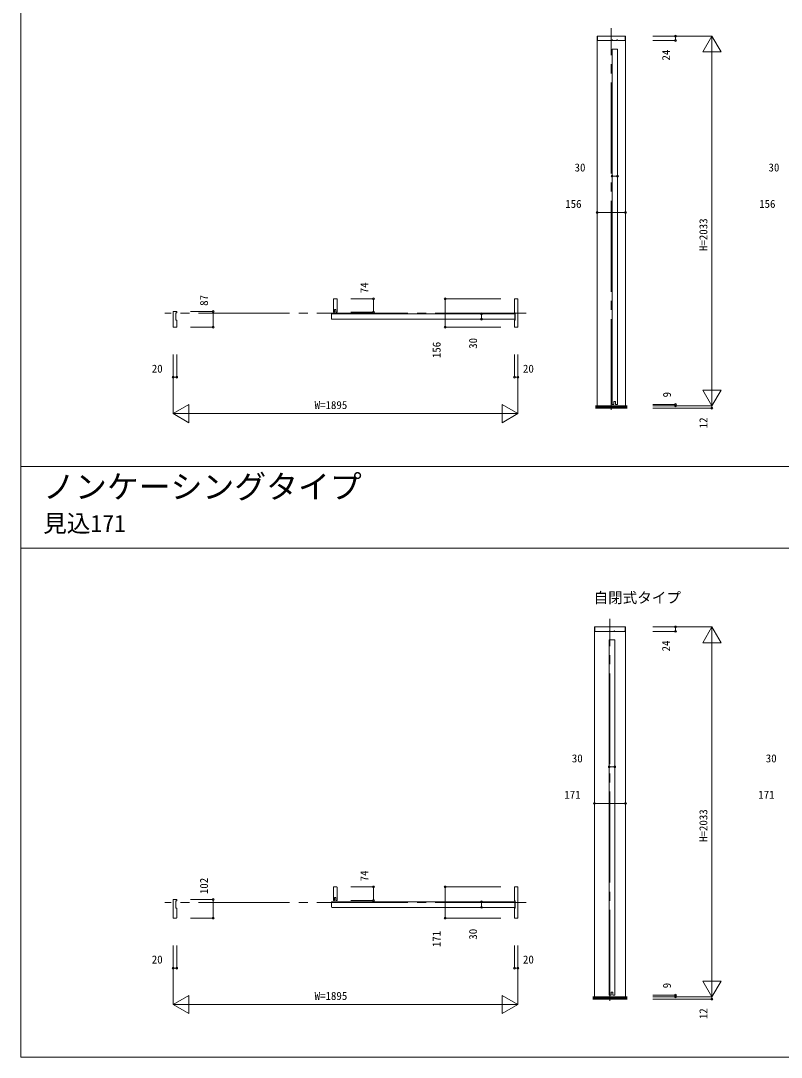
# Model space of a CAD drawing. Units: millimetres, scale not verified. Extents: x -14341 to 14341, y -10000 to 10000.
# Drawn here: x -14341 to -10162, y -10000 to -4303 of the extents above; entities that cross this region are included whole.
import ezdxf
from ezdxf.enums import TextEntityAlignment as Align

# ---------------------------------------------------------------- set-up
doc = ezdxf.new("R2010")
doc.units = ezdxf.units.MM
doc.header["$LTSCALE"] = 50
doc.linetypes.add('USER1', pattern=[13, 10, -1, 1, -1])
doc.layers.add('0-0_0', color=7, linetype='Continuous')
for name, color, linetype, lineweight in [('0-1_YKK_F1', 7, 'Continuous', 18), ('0-3_YKK_N1', 2, 'Continuous', 18), ('0-4_YKK_B1', 4, 'Continuous', 18), ('0-5_YKK_Z1', 7, 'Continuous', 18)]:
    doc.layers.add(name, color=color, linetype=linetype, lineweight=lineweight)
doc.styles.add('ＭＳ ゴシック', font='')
doc.styles.get('ＭＳ ゴシック').set_extended_font_data('MS Gothic')

msp = doc.modelspace()

# ---------------------------------------------------------------- linework, layer by layer
at = {"layer": '0-1_YKK_F1'}
for p, q in [((-14340.51, -10000), (-14340.51, 10000)), ((-14340.51, -6752.5), (14159.49, -6752.5)), ((-14340.51, -7202.5), (14159.49, -7202.5)), ((-14340.51, -10000), (14340.51, -10000))]:
    msp.add_line(p, q, dxfattribs=at)
at = {"layer": '0-3_YKK_N1'}
for p, q in [((-10868.01, -4387.5), (-10543.01, -4387.5)), ((-10868.01, -4411.5), (-10743.01, -4411.5)), ((-10743.01, -4387.5), (-10743.01, -4411.5)), ((-10593.01, -4474.1), (-10543.01, -4387.5)), ((-10543.01, -6420.5), (-10543.01, -4387.5)), ((-10543.01, -4387.5), (-10493.01, -4474.1)), ((-10593.01, -4474.1), (-10493.01, -4474.1)), ((-11062.01, -5156.88), (-11092.01, -5156.88)), ((-11174.01, -5356.88), (-11018.01, -5356.88)), ((-12527.51, -5831.5), (-12402.51, -5831.5)), ((-12402.51, -5905.5), (-12402.51, -5831.5)), ((-12008.51, -5987.5), (-12008.51, -5831.5)), ((-11703.51, -5831.5), (-12008.51, -5831.5)), ((-13408.51, -5900.5), (-13283.51, -5900.5)), ((-13283.51, -5987.5), (-13283.51, -5900.5)), ((-12527.51, -5905.5), (-12402.51, -5905.5)), ((-11808.51, -5943.5), (-11808.51, -5913.5)), ((-13408.51, -5987.5), (-13283.51, -5987.5)), ((-11703.51, -5987.5), (-12008.51, -5987.5)), ((-13503.51, -6137.5), (-13503.51, -6462.5)), ((-13483.51, -6137.5), (-13483.51, -6262.5)), ((-11628.51, -6137.5), (-11628.51, -6262.5)), ((-11608.51, -6137.5), (-11608.51, -6462.5)), ((-13503.51, -6262.5), (-13483.51, -6262.5)), ((-11608.51, -6262.5), (-11628.51, -6262.5)), ((-10593.01, -6333.9), (-10493.01, -6333.9)), ((-13503.51, -6462.5), (-13416.91, -6412.5)), ((-13416.91, -6412.5), (-13416.91, -6512.5)), ((-11695.11, -6412.5), (-11695.11, -6512.5)), ((-11695.11, -6412.5), (-11608.51, -6462.5)), ((-10868.01, -6411.5), (-10743.01, -6411.5)), ((-10868.01, -6420.5), (-10543.01, -6420.5)), ((-10868.01, -6432.5), (-10543.01, -6432.5)), ((-10743.01, -6411.5), (-10743.01, -6420.5)), ((-10543.01, -6420.5), (-10543.01, -6432.5)), ((-13503.51, -6462.5), (-11608.51, -6462.5)), ((-13503.51, -6462.5), (-13416.91, -6512.5)), ((-11695.11, -6512.5), (-11608.51, -6462.5)), ((-10868.01, -7635), (-10543.01, -7635)), ((-10868.01, -7659), (-10743.01, -7659)), ((-10743.01, -7635), (-10743.01, -7659)), ((-10593.01, -7721.6), (-10543.01, -7635)), ((-10543.01, -9668), (-10543.01, -7635)), ((-10543.01, -7635), (-10493.01, -7721.6)), ((-10593.01, -7721.6), (-10493.01, -7721.6)), ((-11077.01, -8404.38), (-11107.01, -8404.38)), ((-11189.01, -8604.38), (-11018.01, -8604.38)), ((-12527.51, -9064), (-12402.51, -9064)), ((-12402.51, -9138), (-12402.51, -9064)), ((-12008.51, -9235), (-12008.51, -9064)), ((-11703.51, -9064), (-12008.51, -9064)), ((-13408.51, -9133), (-13283.51, -9133)), ((-13283.51, -9235), (-13283.51, -9133)), ((-12527.51, -9138), (-12402.51, -9138)), ((-11808.51, -9176), (-11808.51, -9146)), ((-13408.51, -9235), (-13283.51, -9235)), ((-11703.51, -9235), (-12008.51, -9235)), ((-13503.51, -9385), (-13503.51, -9710)), ((-13483.51, -9385), (-13483.51, -9510)), ((-11628.51, -9385), (-11628.51, -9510)), ((-11608.51, -9385), (-11608.51, -9710)), ((-13503.51, -9510), (-13483.51, -9510)), ((-11608.51, -9510), (-11628.51, -9510)), ((-10593.01, -9581.4), (-10493.01, -9581.4)), ((-13503.51, -9710), (-13416.91, -9660)), ((-13416.91, -9660), (-13416.91, -9760)), ((-11695.11, -9660), (-11695.11, -9760)), ((-11695.11, -9660), (-11608.51, -9710)), ((-10868.01, -9659), (-10743.01, -9659)), ((-10868.01, -9668), (-10543.01, -9668)), ((-10868.01, -9680), (-10543.01, -9680)), ((-10743.01, -9659), (-10743.01, -9668)), ((-10543.01, -9668), (-10543.01, -9680)), ((-13503.51, -9710), (-11608.51, -9710)), ((-13503.51, -9710), (-13416.91, -9760)), ((-11695.11, -9760), (-11608.51, -9710))]:
    msp.add_line(p, q, dxfattribs=at)
for points in [[(-10593.01, -6333.9), (-10543.01, -6420.5), (-10493.01, -6333.9)], [(-10593.01, -9581.4), (-10543.01, -9668), (-10493.01, -9581.4)]]:
    msp.add_lwpolyline(points, dxfattribs=at)
for centre in [(-10743.01, -4387.5), (-10743.01, -4411.5), (-11092.01, -5156.88), (-11062.01, -5156.88), (-11174.01, -5356.88), (-11018.01, -5356.88), (-12402.51, -5831.5), (-12008.51, -5831.5), (-13283.51, -5900.5), (-12402.51, -5905.5), (-11808.51, -5913.5), (-11808.51, -5943.5), (-13283.51, -5987.5), (-12008.51, -5987.5), (-13503.51, -6262.5), (-13483.51, -6262.5), (-11628.51, -6262.5), (-11608.51, -6262.5), (-10743.01, -6411.5), (-10743.01, -6420.5), (-10543.01, -6432.5), (-10743.01, -7635), (-10743.01, -7659), (-11107.01, -8404.38), (-11077.01, -8404.38), (-11189.01, -8604.38), (-11018.01, -8604.38), (-12402.51, -9064), (-12008.51, -9064), (-13283.51, -9133), (-12402.51, -9138), (-11808.51, -9146), (-11808.51, -9176), (-13283.51, -9235), (-12008.51, -9235), (-13503.51, -9510), (-13483.51, -9510), (-11628.51, -9510), (-11608.51, -9510), (-10743.01, -9659), (-10743.01, -9668), (-10543.01, -9680)]:
    msp.add_circle(centre, 5, dxfattribs=at)
at = {"layer": '0-4_YKK_B1'}
for p, q in [((-11174.01, -4387.5), (-11018.01, -4387.5)), ((-11174.01, -6420.5), (-11174.01, -4387.5)), ((-11169.51, -4411.5), (-11091.51, -4411.5)), ((-11018.01, -6420.5), (-11018.01, -4387.5)), ((-11092.01, -4459), (-11092.01, -6411.5)), ((-11628.51, -5833.5), (-11628.51, -5907.5)), ((-13488.51, -5946.5), (-13488.51, -5910.5)), ((-13486.51, -5908.5), (-13484.51, -5908.5)), ((-12632.51, -5915.5), (-12630.51, -5913.5)), ((-12632.51, -5915.5), (-12632.51, -5941.5)), ((-11627.01, -5913.5), (-12630.51, -5913.5)), ((-11627.51, -5908.5), (-11625.51, -5908.5)), ((-11627.01, -5913.5), (-11625.01, -5915.5)), ((-11625.01, -5941.5), (-11625.01, -5915.5)), ((-11623.51, -5910.5), (-11623.51, -5946.5)), ((-13484.51, -5948.5), (-13486.51, -5948.5)), ((-13483.51, -5985.5), (-13483.51, -5949.5)), ((-12630.51, -5943.5), (-12632.51, -5941.5)), ((-11627.01, -5943.5), (-12630.51, -5943.5)), ((-11628.51, -5949.5), (-11628.51, -5985.5)), ((-11625.51, -5948.5), (-11627.51, -5948.5)), ((-11627.01, -5943.5), (-11625.01, -5941.5)), ((-11092.01, -6411.5), (-11081.51, -6411.5)), ((-11072.51, -6411.5), (-11072.51, -6395.5)), ((-11072.51, -6411.5), (-11062.01, -6411.5)), ((-11189.01, -7635), (-11018.01, -7635)), ((-11189.01, -9668), (-11189.01, -7635)), ((-11184.51, -7659), (-11106.51, -7659)), ((-11018.01, -9668), (-11018.01, -7635)), ((-11107.01, -7706.5), (-11107.01, -9659)), ((-11628.51, -9066), (-11628.51, -9140)), ((-13488.51, -9179), (-13488.51, -9143)), ((-13486.51, -9141), (-13484.51, -9141)), ((-12632.51, -9148), (-12630.51, -9146)), ((-12632.51, -9148), (-12632.51, -9174)), ((-11627.01, -9146), (-12630.51, -9146)), ((-11627.51, -9141), (-11625.51, -9141)), ((-11627.01, -9146), (-11625.01, -9148)), ((-11625.01, -9174), (-11625.01, -9148)), ((-11623.51, -9143), (-11623.51, -9179)), ((-13484.51, -9181), (-13486.51, -9181)), ((-13483.51, -9233), (-13483.51, -9182)), ((-12630.51, -9176), (-12632.51, -9174)), ((-11627.01, -9176), (-12630.51, -9176)), ((-11628.51, -9182), (-11628.51, -9233)), ((-11625.51, -9181), (-11627.51, -9181)), ((-11627.01, -9176), (-11625.01, -9174)), ((-11107.01, -9659), (-11096.51, -9659)), ((-11087.51, -9659), (-11087.51, -9643)), ((-11087.51, -9659), (-11077.01, -9659))]:
    msp.add_line(p, q, dxfattribs=at)
for points in [[(-11020.51, -4409.5), (-11020.51, -4387.5), (-11045.31, -4387.5), (-11146.71, -4387.5), (-11171.51, -4387.5), (-11171.51, -4409.5)], [(-11091.51, -4411.5), (-11091.51, -4408.5), (-11088.51, -4408.5), (-11088.51, -4411.5), (-11065.51, -4411.5), (-11065.51, -4408.5), (-11062.51, -4408.5), (-11062.51, -4411.5), (-11022.51, -4411.5)], [(-11092.01, -4459), (-11062.01, -4459), (-11062.01, -6411.5)], [(-12604.51, -5831.5), (-12622.51, -5831.5), (-12622.51, -5905.5), (-12616.51, -5905.5), (-12616.51, -5889.5)], [(-12616.51, -5889.5), (-12608.51, -5889.5), (-12608.51, -5905.5), (-12602.51, -5905.5), (-12602.51, -5833.5)], [(-11626.51, -5987.5), (-11608.51, -5987.5), (-11608.51, -5962.5), (-11608.51, -5856.5), (-11608.51, -5831.5), (-11626.51, -5831.5)], [(-13490.31, -5900.5), (-13503.51, -5900.5), (-13503.51, -5962.5), (-13503.51, -5987.5), (-13485.51, -5987.5)], [(-13483.51, -5907.5), (-13483.51, -5900.5), (-13490.31, -5900.5)], [(-11081.51, -6411.5), (-11081.51, -6395.5), (-11072.51, -6395.5)], [(-11020.51, -7657), (-11020.51, -7635), (-11045.31, -7635), (-11161.71, -7635), (-11186.51, -7635), (-11186.51, -7657)], [(-11106.51, -7659), (-11106.51, -7656), (-11103.51, -7656), (-11103.51, -7659), (-11080.51, -7659), (-11080.51, -7656), (-11077.51, -7656), (-11077.51, -7659), (-11022.51, -7659)], [(-11107.01, -7706.5), (-11077.01, -7706.5), (-11077.01, -9659)], [(-12604.51, -9064), (-12622.51, -9064), (-12622.51, -9138), (-12616.51, -9138), (-12616.51, -9122)], [(-12616.51, -9122), (-12608.51, -9122), (-12608.51, -9138), (-12602.51, -9138), (-12602.51, -9066)], [(-11626.51, -9235), (-11608.51, -9235), (-11608.51, -9210), (-11608.51, -9089), (-11608.51, -9064), (-11626.51, -9064)], [(-13490.31, -9133), (-13503.51, -9133), (-13503.51, -9210), (-13503.51, -9235), (-13485.51, -9235)], [(-13483.51, -9140), (-13483.51, -9133), (-13490.31, -9133)], [(-11096.51, -9659), (-11096.51, -9643), (-11087.51, -9643)]]:
    msp.add_lwpolyline(points, dxfattribs=at)
for centre, radius, start, end in [((-11169.51, -4409.5), 2, 180, 270), ((-11022.51, -4409.5), 2, 270, 360), ((-12604.51, -5833.5), 2, 0, 90), ((-11626.51, -5833.5), 2, 90, 180), ((-13486.51, -5910.5), 2, 90, 180), ((-13484.51, -5907.5), 1, 270, 0), ((-11627.51, -5907.5), 1, 180, 270), ((-11625.51, -5910.5), 2, 0, 90), ((-13486.51, -5946.5), 2, 180, 270), ((-13484.51, -5949.5), 1, 0, 90), ((-11627.51, -5949.5), 1, 90, 180), ((-11625.51, -5946.5), 2, 270, 0), ((-13485.51, -5985.5), 2, 270, 0), ((-11626.51, -5985.5), 2, 180, 270), ((-11184.51, -7657), 2, 180, 270), ((-11022.51, -7657), 2, 270, 360), ((-12604.51, -9066), 2, 0, 90), ((-11626.51, -9066), 2, 90, 180), ((-13486.51, -9143), 2, 90, 180), ((-13484.51, -9140), 1, 270, 0), ((-11627.51, -9140), 1, 180, 270), ((-11625.51, -9143), 2, 0, 90), ((-13486.51, -9179), 2, 180, 270), ((-13484.51, -9182), 1, 0, 90), ((-11627.51, -9182), 1, 90, 180), ((-11625.51, -9179), 2, 270, 0), ((-13485.51, -9233), 2, 270, 0), ((-11626.51, -9233), 2, 180, 270)]:
    msp.add_arc(centre, radius, start, end, dxfattribs=at)
at = {"layer": '0-5_YKK_Z1', "linetype": 'USER1'}
for p, q in [((-11096.01, -6442.38), (-11096.01, -4343.5)), ((-11563.38, -5909.5), (-13548.33, -5909.5)), ((-11103.51, -9689.88), (-11103.51, -7591)), ((-11563.38, -9149.5), (-13548.33, -9149.5))]:
    msp.add_line(p, q, dxfattribs=at)
at = {"layer": '0-5_YKK_Z1'}
for p, q in [((-11008.96, -6420.5), (-11183.03, -6420.5)), ((-11183.03, -6423.5), (-11008.96, -6423.5)), ((-11183.03, -6426.5), (-11008.96, -6426.5)), ((-11183.03, -6429.5), (-11008.96, -6429.5)), ((-11008.96, -6432.5), (-11183.03, -6432.5)), ((-11008.96, -9668), (-11198.03, -9668)), ((-11198.03, -9671), (-11008.96, -9671)), ((-11198.03, -9674), (-11008.96, -9674)), ((-11198.03, -9677), (-11008.96, -9677)), ((-11008.96, -9680), (-11198.03, -9680))]:
    msp.add_line(p, q, dxfattribs=at)

# ---------------------------------------------------------------- texts
at = {"layer": '0-0_0', "style": 'ＭＳ ゴシック'}
for s, height, p in [('ノンケーシングタイプ', 128.3, (-14217.32, -6966.87)), ('見込171', 95.31, (-14217.32, -7141.87)), ('自閉式タイプ', 58.65, (-11193.28, -7521.04))]:
    msp.add_text(s, height=height, dxfattribs=at).set_placement(p, align=Align.BOTTOM_LEFT)
at = {"layer": '0-3_YKK_N1', "color": 7, "style": 'ＭＳ ゴシック'}
for s, p in [('24', (-10759.88, -4522.03)), ('H=2033', (-10555.01, -5569)), ('74', (-12417.67, -5801.01)), ('87', (-13298.67, -5870.01)), ('156', (-12020.51, -6157.57)), ('30', (-11820.51, -6106.25)), ('9', (-10755.01, -6373.35)), ('12', (-10555.01, -6543.16)), ('24', (-10759.88, -7769.53)), ('H=2033', (-10555.01, -8816.5)), ('74', (-12417.67, -9033.51)), ('102', (-13298.67, -9103.53)), ('171', (-12020.51, -9395.07)), ('30', (-11820.51, -9353.75)), ('9', (-10755.01, -9620.85)), ('12', (-10555.01, -9790.66))]:
    msp.add_text(s, height=43.99, rotation=90, dxfattribs=at).set_placement(p, align=Align.BOTTOM_LEFT)
for s, p in [('30', (-11297.79, -5144.88)), ('30', (-10232.29, -5144.88)), ('156', (-11349.18, -5344.88)), ('156', (-10283.68, -5344.88)), ('20', (-13620.71, -6250.5)), ('20', (-11581.31, -6250.5)), ('W=1895', (-12726.01, -6450.5)), ('30', (-11312.79, -8392.38)), ('30', (-10247.29, -8392.38)), ('171', (-11354.18, -8592.38)), ('171', (-10288.68, -8592.38)), ('20', (-13620.71, -9498)), ('20', (-11581.31, -9498)), ('W=1895', (-12726.01, -9698))]:
    msp.add_text(s, height=43.99, dxfattribs=at).set_placement(p, align=Align.BOTTOM_LEFT)

doc.saveas('drawing.dxf')
